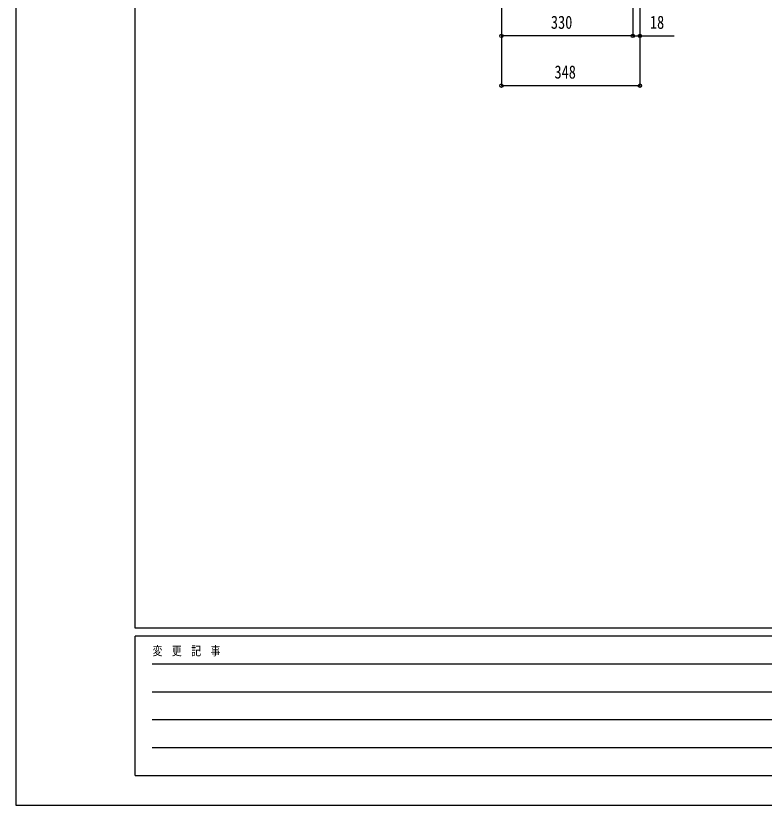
# Model space of a CAD drawing. Units: millimetres, scale not verified. Extents: x -4205 to 4205, y -2970 to 2970.
# Drawn here: x -4205 to -2325, y -2970 to -986 of the extents above; entities that cross this region are included whole.
import ezdxf
from ezdxf.enums import TextEntityAlignment as Align

# ---------------------------------------------------------------- set-up
doc = ezdxf.new("R2010")
doc.units = ezdxf.units.MM
doc.header["$LTSCALE"] = 20
doc.layers.add('0-5_YKK_D', color=6, linetype='Continuous')
doc.layers.add('0-6_YKK_ZWAK', color=7, linetype='Continuous')
doc.styles.add('ＭＳ ゴシック', font='')
doc.styles.get('ＭＳ ゴシック').set_extended_font_data('MS Gothic')

msp = doc.modelspace()

# ---------------------------------------------------------------- linework, layer by layer
at = {"layer": '0-5_YKK_D'}
for p, q in [((-2984.98, -788), (-2984.98, -1038)), ((-2984.98, -788), (-2984.98, -1163)), ((-2654.98, -788), (-2654.98, -1038)), ((-2654.98, -788), (-2654.98, -1038)), ((-2636.98, -785), (-2636.98, -1038)), ((-2636.98, -785), (-2636.98, -1163)), ((-2654.98, -1037), (-2984.98, -1037)), ((-2636.98, -1162), (-2984.98, -1162))]:
    msp.add_line(p, q, dxfattribs=at)
msp.add_lwpolyline([(-2654.98, -1037), (-2636.98, -1037), (-2551.18, -1037)], dxfattribs=at)
for centre in [(-2984.98, -1037), (-2654.98, -1037), (-2654.98, -1037), (-2636.98, -1037), (-2984.98, -1162), (-2636.98, -1162)]:
    msp.add_circle(centre, 4.25, dxfattribs=at)
at = {"layer": '0-6_YKK_ZWAK'}
for p, q in [((-3904.98, -2525), (-3904.98, 2775)), ((3895.02, -2525), (-3904.98, -2525)), ((-1304.98, -2545), (-3904.98, -2545)), ((-3904.98, -2895), (-3904.98, -2545)), ((-3862.48, -2615), (-1354.98, -2615)), ((-3862.48, -2685), (-1354.98, -2685)), ((-3862.48, -2755), (-1354.98, -2755)), ((-3862.48, -2825), (-1354.98, -2825)), ((-3904.98, -2895), (-1304.98, -2895))]:
    msp.add_line(p, q, dxfattribs=at)
msp.add_lwpolyline([(-4205, -2970), (4205, -2970), (4205, 2970), (-4205, 2970)], close=True, dxfattribs=at)

# ---------------------------------------------------------------- texts
at = {"layer": '0-5_YKK_D', "style": 'ＭＳ ゴシック', "width": 0.8}
for s, p in [('330', (-2860.78, -1029)), ('18', (-2611.98, -1029)), ('348', (-2851.78, -1154))]:
    msp.add_text(s, height=32.99, dxfattribs=at).set_placement(p, align=Align.BOTTOM_LEFT)
at = {"layer": '0-6_YKK_ZWAK', "style": 'ＭＳ ゴシック', "width": 0.8}
msp.add_text('変  更  記  事', height=21.99, dxfattribs=at).set_placement((-3861.31, -2600), align=Align.BOTTOM_LEFT)

doc.saveas('drawing.dxf')
